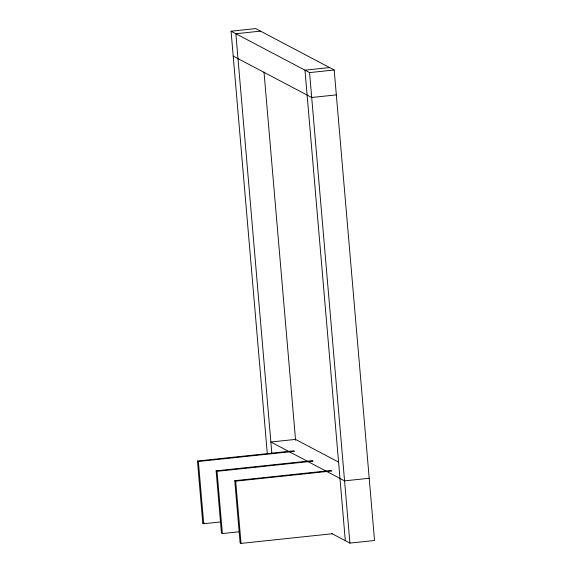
<?xml version="1.0" encoding="UTF-8"?>
<svg xmlns="http://www.w3.org/2000/svg" width="572" height="572" viewBox="0 0 572 572"><rect width="100%" height="100%" fill="white"/><g stroke="black" fill="none" stroke-linecap="round" stroke-linejoin="round"><path stroke-width="0.86" d="M267.296 453.689L231.074 31.21L255.705 28.6L334.198 69.984L374.538 540.497L349.907 543.1L331.874 533.597M260.496 31.124L235.864 33.734L271.857 453.567M329.608 67.567L304.976 70.177L345.316 540.683M231.074 31.21L309.566 72.594L334.198 69.984M336.336 94.88L311.704 97.49L233.204 56.106M197.462 461.011L293.529 450.836L294.451 451.322L198.384 461.49L197.462 461.011L202.795 523.244L203.718 523.73L220.463 521.957M216.116 470.842L312.183 460.674L313.106 461.154L217.038 471.328L216.116 470.842L221.45 533.083L222.372 533.562L239.117 531.788M234.77 480.68L330.838 470.506L331.76 470.992L235.693 481.166L234.77 480.68L240.111 542.914L241.026 543.4L332.69 533.697M369.205 478.256L344.566 480.866L270.863 442.006L295.502 439.396L338.624 462.133M202.795 523.244L204.561 523.058M309.566 72.594L349.907 543.1M264.007 72.043L295.574 440.261M235.693 481.166L241.026 543.4M217.038 471.328L222.372 533.562M198.384 461.49L203.718 523.73"/></g></svg>
